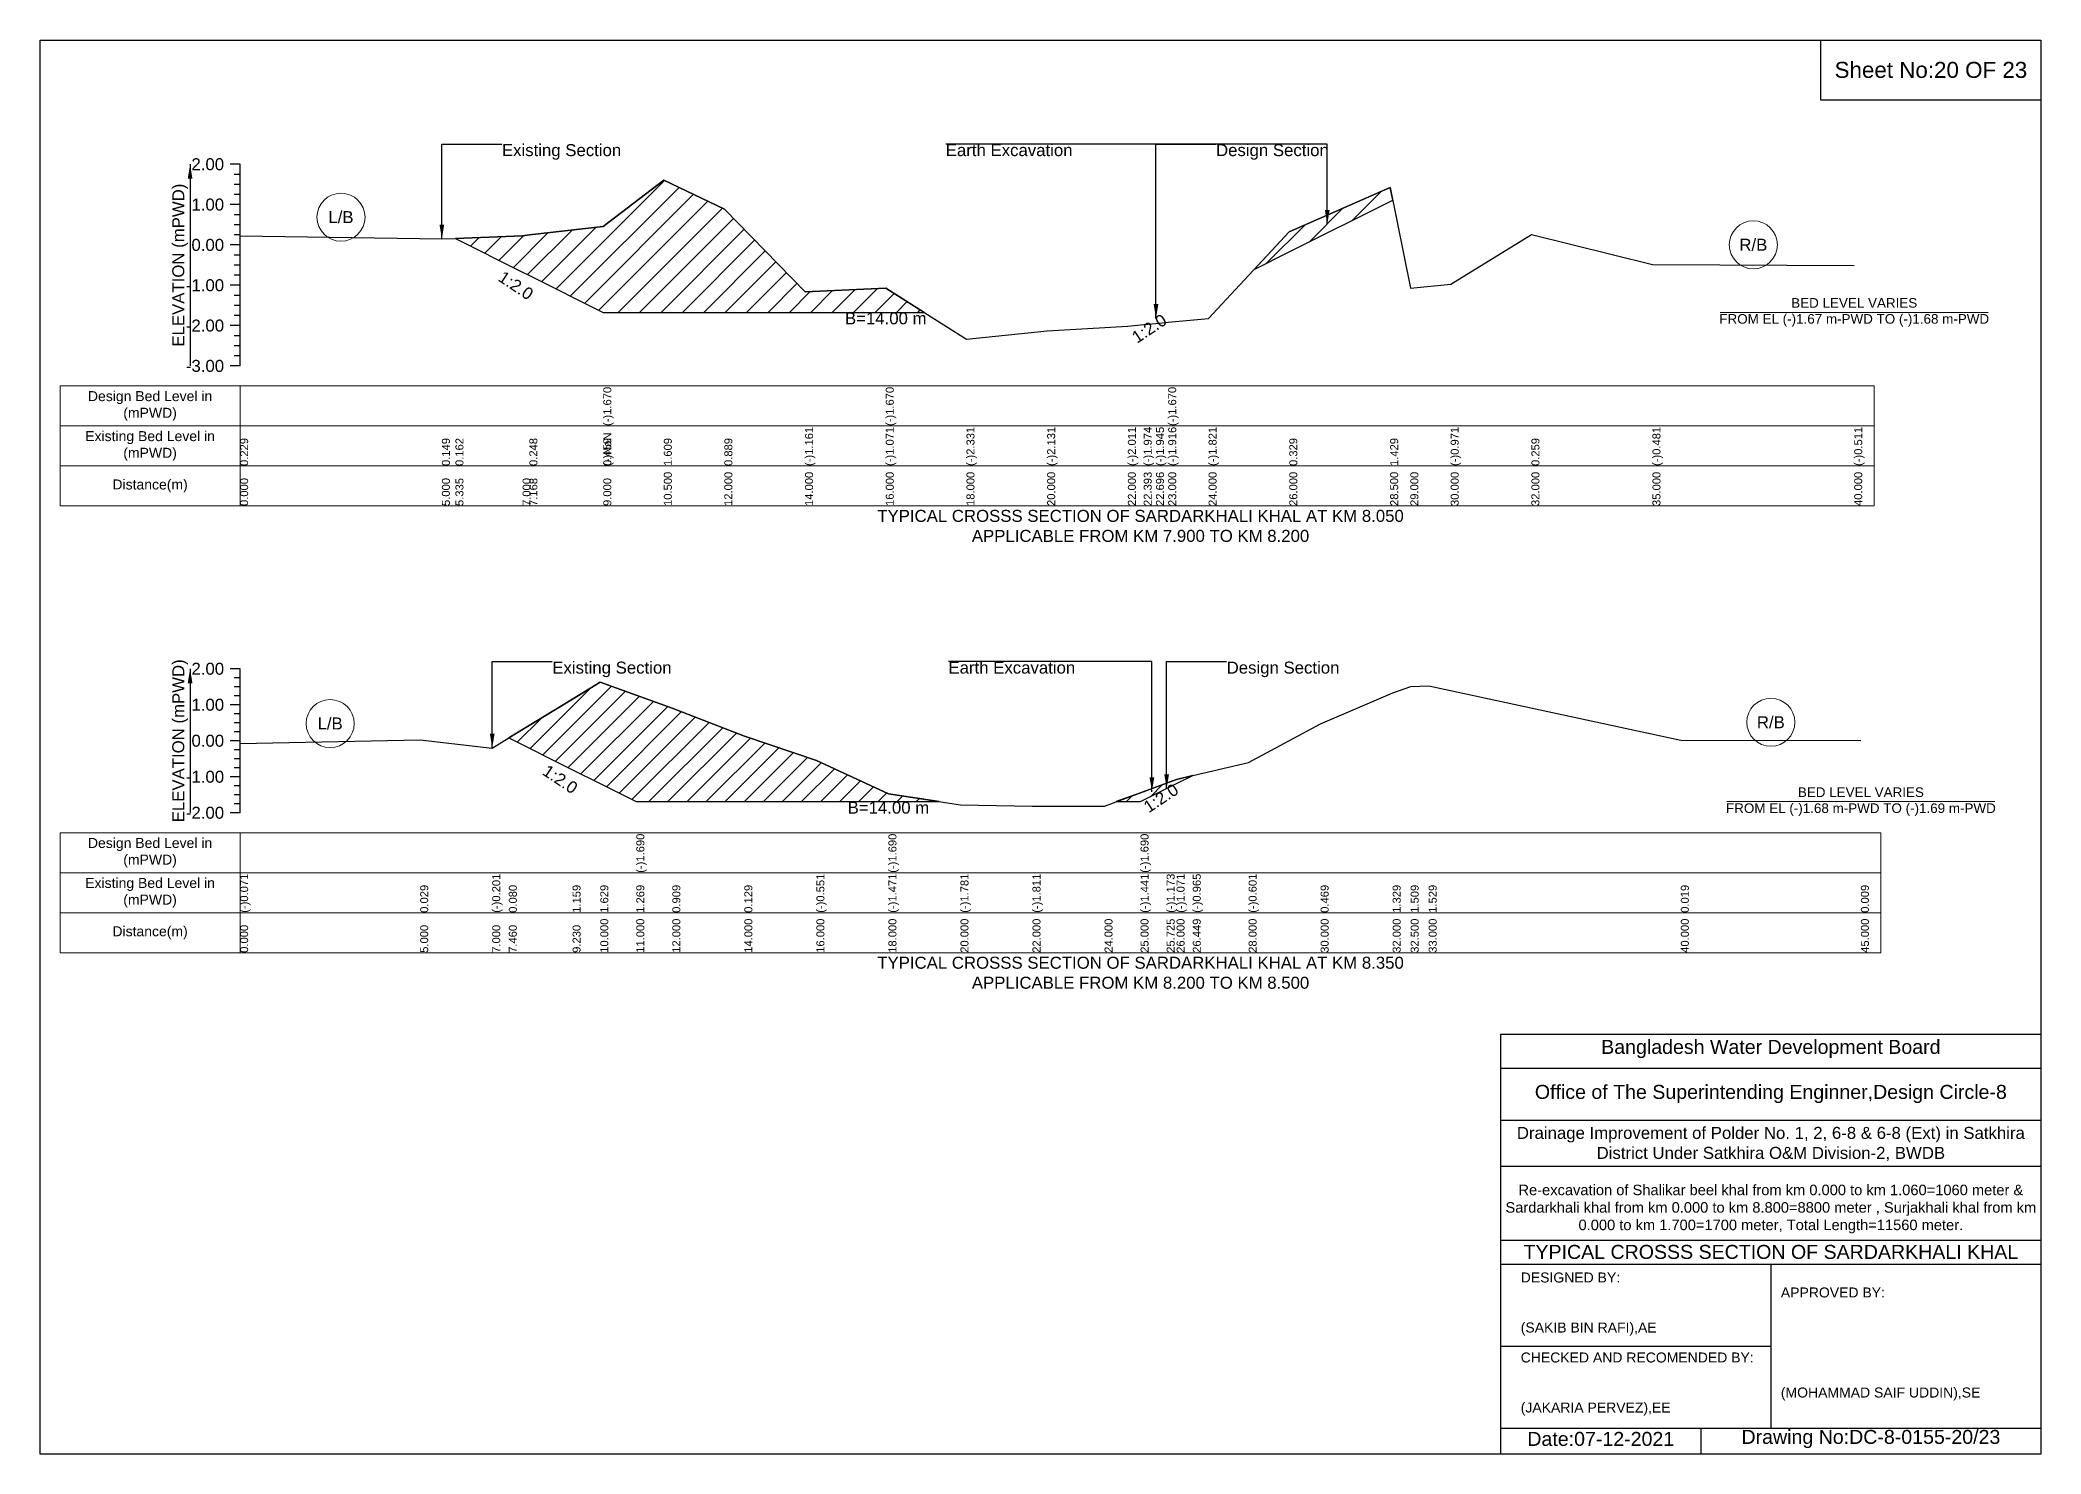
# Model space of a CAD drawing. Header units: inches. Extents: x 93000 to 506000, y -4242 to 0.
# Drawn here: x 290000 to 296000, y -4242 to 0 of the extents above; entities that cross this region are included whole.
import ezdxf

# ---------------------------------------------------------------- set-up
doc = ezdxf.new("R2010")
doc.units = ezdxf.units.IN
doc.header["$LTSCALE"] = 7
doc.header["$MEASUREMENT"] = 0
for name, color, linetype, lineweight in [('Cross section Data Border', 7, 'Continuous', 9), ('Cross Section Labels', 7, 'Continuous', 9), ('Existing_Bed_Level for Xsection', 7, 'Continuous', 25)]:
    doc.layers.add(name, color=color, linetype=linetype, lineweight=lineweight)
doc.styles.get("Standard").update_dxf_attribs({"font": 'arial.ttf'})
doc.dimstyles.get("Standard").update_dxf_attribs({"dimtxt": 0.18, "dimasz": 0.18, "dimexe": 0.18, "dimexo": 0.0625, "dimgap": 0.09, "dimtad": 0, "dimtih": 1, "dimtoh": 1, "dimdec": 4, "dimzin": 0, "dimdsep": 46, "dimtxsty": 'Standard', "dimcen": 0.09, "dimadec": 0, "dimazin": 0, "dimtfac": 1, "dimtdec": 4, "dimtofl": 0, "dimtmove": 0, "dimatfit": 3, "dimfxl": 1, "dimtolj": 1, "dimtzin": 0, "dimarcsym": 0})

msp = doc.modelspace()

# ---------------------------------------------------------------- hatches: boundary and pattern name
at = {"layer": 'Existing_Bed_Level for Xsection'}
h = msp.add_hatch(dxfattribs=at)
h.set_pattern_fill('ANSI31', color=256, scale=363, style=0)
h.paths.add_polyline_path([(291245.6, -595.3), (291447, -696), (291467.3, -706.2), (291689, -817), (291870.5, -817), (292052, -817), (292294, -817), (292536, -817), (292651, -817), (292536, -744.5), (292294, -755.4), (292052, -507.4), (291870.5, -420.3), (291689, -559.4), (291467.3, -584.9), (291447, -587.2)])
h = msp.add_hatch(dxfattribs=at)
h.set_pattern_fill('ANSI31', color=256, scale=363, style=0)
h.paths.add_polyline_path([(293641, -688), (293746, -635.5), (294048.5, -484.3), (294056.2, -480.4), (294048.5, -442), (293746, -575.1)])
h = msp.add_hatch(dxfattribs=at)
h.set_pattern_fill('ANSI31', color=256, scale=324, style=0)
h.paths.add_polyline_path([(291405.7, -2093.8), (291596.9, -2189.4), (291680, -2230.9), (291788, -2284.9), (291896, -2284.9), (292112, -2284.9), (292328, -2284.9), (292544, -2284.9), (292696.6, -2284.9), (292544, -2261.3), (292328, -2161.9), (292112, -2088.5), (291896, -2004.2), (291788, -1965.4), (291680, -1926.5), (291596.9, -1977.2)])
h = msp.add_hatch(dxfattribs=at)
h.set_pattern_fill('ANSI31', color=256, scale=324, style=0)
h.paths.add_polyline_path([(293227.3, -2284.9), (293300, -2284.9), (293378.2, -2245.8), (293408, -2230.9), (293456.5, -2206.7), (293408, -2218.1), (293378.2, -2229.1), (293300, -2258)])

# ---------------------------------------------------------------- linework, layer by layer
for points in [[(290000, 0), (296000, 0), (296000, -4242), (290000, -4242)], [(295340, 0), (296000, 0), (296000, -180), (295340, -180)]]:
    msp.add_lwpolyline(points, close=True)
for points in [[(294380, -4242), (294380, -2982), (296000, -2982)], [(294380, -3084), (296000, -3084)], [(294380, -3240), (296000, -3240)], [(294380, -3378), (296000, -3378)], [(294380, -3600), (296000, -3600)], [(294380, -3672), (296000, -3672)], [(295190, -3672), (295190, -4164)], [(294380, -3918), (295190, -3918)], [(294380, -4164), (296000, -4164)], [(294980, -4164), (294980, -4242)]]:
    msp.add_lwpolyline(points)
at = {"layer": 'Cross section Data Border'}
for points in [[(290060, -1037.9), (295500, -1037.9), (295500, -1397.9), (290060, -1397.9)], [(290060, -2378.4), (295520, -2378.4), (295520, -2738.4), (290060, -2738.4)]]:
    msp.add_lwpolyline(points, close=True, dxfattribs=at)
for points in [[(290600, -1037.9), (290600, -1397.9)], [(290060, -1157.9), (295500, -1157.9)], [(290060, -1277.9), (295500, -1277.9)], [(290600, -2378.4), (290600, -2738.4)], [(290060, -2498.4), (295520, -2498.4)], [(290060, -2618.4), (295520, -2618.4)]]:
    msp.add_lwpolyline(points, dxfattribs=at)
at = {"layer": 'Cross Section Labels'}
for points in [[(295038.1, -817), (295841.9, -817)], [(295058.1, -2284.9), (295861.9, -2284.9)]]:
    msp.add_lwpolyline(points, dxfattribs=at)
for centre in [(290902.5, -531.6), (295137.5, -614.5), (290870, -2050.7), (295190, -2046.9)]:
    msp.add_circle(centre, 72, dxfattribs=at)
at = {"layer": 'Existing_Bed_Level for Xsection'}
for points in [[(290600, -372.9), (290570, -372.9)], [(290600, -403.2), (290582, -403.2)], [(290600, -977.9), (290600, -856.9), (290600, -735.9), (290600, -614.9), (290600, -493.9), (290600, -372.9)], [(290600, -433.4), (290582, -433.4)], [(290600, -463.7), (290582, -463.7)], [(290600, -587.2), (291205, -596.9), (291245.6, -595.3), (291447, -587.2), (291467.3, -584.9), (291689, -559.4), (291689, -559.4), (291870.5, -420.3), (292052, -507.4), (292294, -755.4), (292536, -744.5), (292536, -744.5), (292778, -897), (293020, -872.8), (293262, -858.3), (293309.5, -853.8), (293346.3, -850.3), (293383, -846.8), (293383, -846.8), (293504, -835.3), (293746, -575.1), (294048.5, -442), (294109, -744.5), (294230, -732.4), (294472, -583.6), (294835, -673.1), (295440, -676.8)], [(290600, -493.9), (290570, -493.9)], [(290600, -524.2), (290582, -524.2)], [(290600, -554.4), (290582, -554.4)], [(290600, -584.7), (290582, -584.7)], [(290600, -614.9), (290570, -614.9)], [(290600, -645.2), (290582, -645.2)], [(290600, -675.4), (290582, -675.4)], [(290600, -705.7), (290582, -705.7)], [(290600, -735.9), (290570, -735.9)], [(290600, -766.2), (290582, -766.2)], [(290600, -796.4), (290582, -796.4)], [(290600, -826.7), (290582, -826.7)], [(290600, -856.9), (290570, -856.9)], [(290600, -887.2), (290582, -887.2)], [(290600, -917.4), (290582, -917.4)], [(290600, -947.7), (290582, -947.7)], [(290600, -977.9), (290570, -977.9)], [(290600, -1886.4), (290570, -1886.4)], [(290600, -1913.4), (290582, -1913.4)], [(290600, -2318.4), (290600, -2210.4), (290600, -2102.4), (290600, -1994.4), (290600, -1886.4)], [(290600, -1940.4), (290582, -1940.4)], [(290600, -1967.4), (290582, -1967.4)], [(290600, -2110.1), (291140, -2099.3), (291356, -2124.1), (291405.7, -2093.8), (291596.9, -1977.2), (291680, -1926.5), (291788, -1965.4), (291788, -1965.4), (291896, -2004.2), (292112, -2088.5), (292328, -2161.9), (292544, -2261.3), (292544, -2261.3), (292760, -2294.8), (292976, -2298), (293192, -2298), (293300, -2258), (293300, -2258), (293378.2, -2229.1), (293408, -2218.1), (293456.5, -2206.7), (293624, -2167.3), (293840, -2051.8), (294056, -1958.9), (294110, -1939.4), (294164, -1937.3), (294920, -2100.4), (295460, -2101.4)], [(290600, -1994.4), (290570, -1994.4)], [(290600, -2021.4), (290582, -2021.4)], [(290600, -2048.4), (290582, -2048.4)], [(290600, -2075.4), (290582, -2075.4)], [(290600, -2102.4), (290570, -2102.4)], [(290600, -2129.4), (290582, -2129.4)], [(290600, -2156.4), (290582, -2156.4)], [(290600, -2210.4), (290570, -2210.4)], [(290600, -2183.4), (290582, -2183.4)], [(290600, -2237.4), (290582, -2237.4)], [(290600, -2264.4), (290582, -2264.4)], [(290600, -2318.4), (290570, -2318.4)], [(290600, -2291.4), (290582, -2291.4)]]:
    msp.add_lwpolyline(points, dxfattribs=at)
for points in [[(291245.6, -595.3), (291447, -696), (291467.3, -706.2), (291689, -817), (291689, -817), (291870.5, -817), (292052, -817), (292294, -817), (292536, -817), (292536, -817), (292651, -817), (292536, -744.5), (292536, -744.5), (292294, -755.4), (292052, -507.4), (291870.5, -420.3), (291689, -559.4), (291689, -559.4), (291467.3, -584.9), (291447, -587.2)], [(293641, -688), (293746, -635.5), (294048.5, -484.3), (294056.2, -480.4), (294048.5, -442), (293746, -575.1)], [(291405.7, -2093.8), (291596.9, -2189.4), (291680, -2230.9), (291788, -2284.9), (291788, -2284.9), (291896, -2284.9), (292112, -2284.9), (292328, -2284.9), (292544, -2284.9), (292544, -2284.9), (292696.6, -2284.9), (292544, -2261.3), (292544, -2261.3), (292328, -2161.9), (292112, -2088.5), (291896, -2004.2), (291788, -1965.4), (291788, -1965.4), (291680, -1926.5), (291596.9, -1977.2)], [(293227.3, -2284.9), (293300, -2284.9), (293300, -2284.9), (293378.2, -2245.8), (293408, -2230.9), (293456.5, -2206.7), (293456.5, -2206.7), (293456.5, -2206.7), (293408, -2218.1), (293378.2, -2229.1), (293300, -2258), (293300, -2258)]]:
    msp.add_lwpolyline(points, close=True, dxfattribs=at)

# ---------------------------------------------------------------- texts
at = {"attachment_point": 5}
for s, insert, char_height in [('Sheet No:20 OF 23', (295670, -90), 48), ('Bangladesh Water Development Board', (295190, -3027), 42), ('Office of The Superintending Enginner,Design Circle-8', (295190, -3162), 42)]:
    msp.add_mtext(s, dxfattribs=dict(at, insert=insert, char_height=char_height))
for s, insert, char_height, width, attachment_point in [('Drainage Improvement of Polder No. 1, 2, 6-8 & 6-8 (Ext) in Satkhira District Under Satkhira O&M Division-2, BWDB', (295190, -3312), 36, 1680, 5), ('Re-excavation of Shalikar beel khal from km 0.000 to km 1.060=1060 meter & Sardarkhali khal from km 0.000 to km 8.800=8800 meter , Surjakhali khal from km 0.000 to km 1.700=1700 meter, Total Length=11560 meter.', (295190, -3507), 31.4683, 1620, 5), ('TYPICAL CROSSS SECTION OF SARDARKHALI KHAL', (295190, -3636), 42, 1680, 5), ('DESIGNED BY:^J^J^J(SAKIB BIN RAFI),AE', (294440, -3792), 30, 840, 4), ('APPROVED BY:^J^J^J^J^J^J(MOHAMMAD SAIF UDDIN),SE', (295220, -3912), 30, 840, 4), ('CHECKED AND RECOMENDED BY:^J^J^J(JAKARIA PERVEZ),EE', (294440, -4032), 30, 840, 4), ('Date:07-12-2021', (294680, -4197), 42, 840, 5), ('Drawing No:DC-8-0155-20/23', (295490, -4197), 42, 1320, 5)]:
    msp.add_mtext(s, dxfattribs=dict(insert=insert, char_height=char_height, width=width, attachment_point=attachment_point))
at = {"layer": 'Cross section Data Border', "char_height": 30, "width": 480, "attachment_point": 5}
for s, insert in [('Design Bed Level in (mPWD)', (290330, -1097.9)), ('Existing Bed Level in (mPWD)', (290330, -1217.9)), ('Distance(m)', (290330, -1337.9)), ('Design Bed Level in (mPWD)', (290330, -2438.4)), ('Existing Bed Level in (mPWD)', (290330, -2558.4)), ('Distance(m)', (290330, -2678.4))]:
    msp.add_mtext(s, dxfattribs=dict(at, insert=insert))
at = {"layer": 'Cross Section Labels'}
for s, insert, char_height, attachment_point in [('Existing Section', (291385, -312.4), 36, 1), ('Earth Excavation', (292716, -312.4), 36, 1), ('Design Section', (293526.3, -312.4), 36, 1), ('L/B', (290902.5, -531.6), 36, 5), ('R/B', (295137.5, -614.5), 36, 5), ('BED LEVEL VARIES ^JFROM EL (-)1.67 m-PWD TO (-)1.68 m-PWD', (295440, -817), 28.8, 5), ('B=14.00 m', (292536, -817), 36, 2), ('TYPICAL CROSSS SECTION OF SARDARKHALI KHAL AT KM 8.050^JAPPLICABLE FROM KM 7.900 TO KM 8.200', (293300, -1457.9), 36, 5), ('Existing Section', (291536, -1864.8), 36, 1), ('Earth Excavation', (292724, -1864.8), 36, 1), ('Design Section', (293558.2, -1864.8), 36, 1), ('L/B', (290870, -2050.7), 36, 5), ('R/B', (295190, -2046.9), 36, 5), ('BED LEVEL VARIES ^JFROM EL (-)1.68 m-PWD TO (-)1.69 m-PWD', (295460, -2284.9), 28.8, 5), ('B=14.00 m', (292544, -2284.9), 36, 2), ('TYPICAL CROSSS SECTION OF SARDARKHALI KHAL AT KM 8.350^JAPPLICABLE FROM KM 8.200 TO KM 8.500', (293300, -2798.4), 36, 5)]:
    msp.add_mtext(s, dxfattribs=dict(at, insert=insert, char_height=char_height, attachment_point=attachment_point))
at = {"layer": 'Cross Section Labels', "char_height": 36, "attachment_point": 2}
for insert, rotation in [((291437, -721.3), 326.30993), ((293316, -850.5), 33.69007), ((291569.9, -2202.9), 326.30993), ((293351.2, -2259.3), 33.69007)]:
    msp.add_mtext('1:2.0', dxfattribs=dict(at, insert=insert, rotation=rotation))
at = {"layer": 'Existing_Bed_Level for Xsection', "char_height": 36, "attachment_point": 6}
for s, insert in [('2.00', (290552, -372.9)), ('1.00', (290552, -493.9)), ('0.00', (290552, -614.9)), ('-1.00', (290552, -735.9)), ('-2.00', (290552, -856.9)), ('-3.00', (290552, -977.9)), ('2.00', (290552, -1886.4)), ('1.00', (290552, -1994.4)), ('0.00', (290552, -2102.4)), ('-1.00', (290552, -2210.4)), ('-2.00', (290552, -2318.4))]:
    msp.add_mtext(s, dxfattribs=dict(at, insert=insert))
at = {"layer": 'Existing_Bed_Level for Xsection', "rotation": 90}
for s, insert, char_height, attachment_point in [('ELEVATION (mPWD)', (290420, -675.4), 36, 5), ('(-)1.670', (291689, -1157.9), 24, 1), ('(-)1.670', (292536, -1157.9), 24, 1), ('(-)1.670', (293383, -1157.9), 24, 1), ('0.229', (290600, -1277.9), 24, 1), ('0.229', (290600, -1277.9), 24, 1), ('0.149', (291205, -1277.9), 24, 1), ('0.162', (291245.6, -1277.9), 24, 1), ('0.248', (291467.3, -1277.9), 24, 1), ('(-)NaN', (291689, -1277.9), 24, 1), ('(-)NaN', (291689, -1277.9), 24, 1), ('0.459', (291689, -1277.9), 24, 1), ('0.459', (291689, -1277.9), 24, 1), ('1.609', (291870.5, -1277.9), 24, 1), ('0.889', (292052, -1277.9), 24, 1), ('(-)1.161', (292294, -1277.9), 24, 1), ('(-)1.071', (292536, -1277.9), 24, 1), ('(-)1.071', (292536, -1277.9), 24, 1), ('(-)1.071', (292536, -1277.9), 24, 1), ('(-)2.331', (292778, -1277.9), 24, 1), ('(-)2.131', (293020, -1277.9), 24, 1), ('(-)2.011', (293262, -1277.9), 24, 1), ('(-)1.974', (293309.5, -1277.9), 24, 1), ('(-)1.945', (293346.3, -1277.9), 24, 1), ('(-)1.916', (293383, -1277.9), 24, 1), ('(-)1.916', (293383, -1277.9), 24, 1), ('(-)1.916', (293383, -1277.9), 24, 1), ('(-)1.821', (293504, -1277.9), 24, 1), ('0.329', (293746, -1277.9), 24, 1), ('1.429', (294048.5, -1277.9), 24, 1), ('(-)0.971', (294230, -1277.9), 24, 1), ('0.259', (294472, -1277.9), 24, 1), ('(-)0.481', (294835, -1277.9), 24, 1), ('(-)0.511', (295440, -1277.9), 24, 1), ('0.000', (290600, -1397.9), 24, 1), ('5.000', (291205, -1397.9), 24, 1), ('5.335', (291245.6, -1397.9), 24, 1), ('7.000', (291447, -1397.9), 24, 1), ('7.168', (291467.3, -1397.9), 24, 1), ('9.000', (291689, -1397.9), 24, 1), ('9.000', (291689, -1397.9), 24, 1), ('9.000', (291689, -1397.9), 24, 1), ('10.500', (291870.5, -1397.9), 24, 1), ('12.000', (292052, -1397.9), 24, 1), ('14.000', (292294, -1397.9), 24, 1), ('16.000', (292536, -1397.9), 24, 1), ('16.000', (292536, -1397.9), 24, 1), ('16.000', (292536, -1397.9), 24, 1), ('18.000', (292778, -1397.9), 24, 1), ('20.000', (293020, -1397.9), 24, 1), ('22.000', (293262, -1397.9), 24, 1), ('22.393', (293309.5, -1397.9), 24, 1), ('22.696', (293346.3, -1397.9), 24, 1), ('23.000', (293383, -1397.9), 24, 1), ('23.000', (293383, -1397.9), 24, 1), ('23.000', (293383, -1397.9), 24, 1), ('24.000', (293504, -1397.9), 24, 1), ('26.000', (293746, -1397.9), 24, 1), ('28.500', (294048.5, -1397.9), 24, 1), ('29.000', (294109, -1397.9), 24, 1), ('30.000', (294230, -1397.9), 24, 1), ('32.000', (294472, -1397.9), 24, 1), ('35.000', (294835, -1397.9), 24, 1), ('40.000', (295440, -1397.9), 24, 1), ('ELEVATION (mPWD)', (290420, -2102.4), 36, 5), ('(-)1.690', (291788, -2498.4), 24, 1), ('(-)1.690', (292544, -2498.4), 24, 1), ('(-)1.690', (293300, -2498.4), 24, 1), ('(-)0.071', (290600, -2618.4), 24, 1), ('(-)0.201', (291356, -2618.4), 24, 1), ('(-)0.551', (292328, -2618.4), 24, 1), ('(-)1.471', (292544, -2618.4), 24, 1), ('(-)1.471', (292544, -2618.4), 24, 1), ('(-)1.471', (292544, -2618.4), 24, 1), ('(-)1.781', (292760, -2618.4), 24, 1), ('(-)1.811', (292976, -2618.4), 24, 1), ('(-)1.811', (292976, -2618.4), 24, 1), ('(-)1.441', (293300, -2618.4), 24, 1), ('(-)1.441', (293300, -2618.4), 24, 1), ('(-)1.441', (293300, -2618.4), 24, 1), ('(-)1.173', (293378.2, -2618.4), 24, 1), ('(-)1.071', (293408, -2618.4), 24, 1), ('(-)0.965', (293456.5, -2618.4), 24, 1), ('(-)0.601', (293624, -2618.4), 24, 1), ('0.029', (291140, -2618.4), 24, 1), ('0.080', (291405.7, -2618.4), 24, 1), ('1.159', (291596.9, -2618.4), 24, 1), ('1.629', (291680, -2618.4), 24, 1), ('1.269', (291788, -2618.4), 24, 1), ('1.269', (291788, -2618.4), 24, 1), ('1.269', (291788, -2618.4), 24, 1), ('0.909', (291896, -2618.4), 24, 1), ('0.129', (292112, -2618.4), 24, 1), ('0.469', (293840, -2618.4), 24, 1), ('1.329', (294056, -2618.4), 24, 1), ('1.509', (294110, -2618.4), 24, 1), ('1.529', (294164, -2618.4), 24, 1), ('0.019', (294920, -2618.4), 24, 1), ('0.009', (295460, -2618.4), 24, 1), ('10.000', (291680, -2738.4), 24, 1), ('11.000', (291788, -2738.4), 24, 1), ('11.000', (291788, -2738.4), 24, 1), ('11.000', (291788, -2738.4), 24, 1), ('12.000', (291896, -2738.4), 24, 1), ('14.000', (292112, -2738.4), 24, 1), ('16.000', (292328, -2738.4), 24, 1), ('18.000', (292544, -2738.4), 24, 1), ('18.000', (292544, -2738.4), 24, 1), ('18.000', (292544, -2738.4), 24, 1), ('20.000', (292760, -2738.4), 24, 1), ('22.000', (292976, -2738.4), 24, 1), ('24.000', (293192, -2738.4), 24, 1), ('25.000', (293300, -2738.4), 24, 1), ('25.000', (293300, -2738.4), 24, 1), ('25.000', (293300, -2738.4), 24, 1), ('25.725', (293378.2, -2738.4), 24, 1), ('26.000', (293408, -2738.4), 24, 1), ('26.449', (293456.5, -2738.4), 24, 1), ('28.000', (293624, -2738.4), 24, 1), ('30.000', (293840, -2738.4), 24, 1), ('32.000', (294056, -2738.4), 24, 1), ('32.500', (294110, -2738.4), 24, 1), ('33.000', (294164, -2738.4), 24, 1), ('40.000', (294920, -2738.4), 24, 1), ('45.000', (295460, -2738.4), 24, 1), ('0.000', (290600, -2738.4), 24, 1), ('5.000', (291140, -2738.4), 24, 1), ('7.000', (291356, -2738.4), 24, 1), ('7.460', (291405.7, -2738.4), 24, 1), ('9.230', (291596.9, -2738.4), 24, 1)]:
    msp.add_mtext(s, dxfattribs=dict(at, insert=insert, char_height=char_height, attachment_point=attachment_point))

# ---------------------------------------------------------------- leaders
at = {"layer": 'Cross Section Labels', "annotation_type": 0, "has_hookline": 1}
for points, hookline_direction, text_width in [([(291205, -596.9), (291205, -312.4), (291384.9, -312.4)], 0, 350.4), ([(293859.9, -553.7), (293859.9, -312.4), (292716.1, -312.4)], 1, 372.7), ([(293346.3, -835.4), (293346.3, -312.4), (293526.2, -312.4)], 0, 330.9), ([(291356, -2124.1), (291356, -1864.8), (291535.9, -1864.8)], 0, 350.4), ([(293334.1, -2255), (293334.1, -1864.8), (292724.1, -1864.8)], 1, 372.7), ([(293378.2, -2245.8), (293378.2, -1864.8), (293558.2, -1864.8)], 0, 330.9)]:
    msp.add_leader(points, dimstyle='Standard', override={"dimasz": 43.2}, dxfattribs=dict(at, hookline_direction=hookline_direction, text_width=text_width))
at = {"layer": 'Existing_Bed_Level for Xsection'}
for points in [[(290450, -372.9), (290450, -977.9)], [(290450, -1886.4), (290450, -2318.4)]]:
    msp.add_leader(points, dimstyle='Standard', override={"dimasz": 43.2}, dxfattribs=at)

doc.saveas('drawing.dxf')
